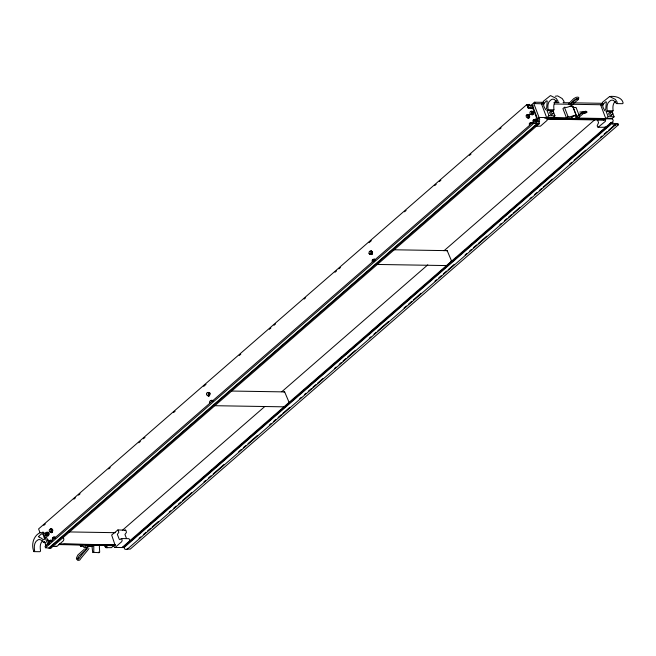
<?xml version="1.0" encoding="UTF-8"?>
<svg xmlns="http://www.w3.org/2000/svg" width="656" height="656" viewBox="0 0 656 656"><rect width="100%" height="100%" fill="white"/><g stroke="black" fill="none" stroke-linecap="round" stroke-linejoin="round"><path stroke-width="0.98" d="M46.486 535.591L47.437 534.763L47.445 533.131L46.502 532.328L45.551 533.156L45.543 534.788L47.585 535.599L48.536 534.779L48.544 533.148L46.502 532.328M49.626 540.437L51.668 541.249L49.626 540.437L48.675 541.266L48.675 542.889L49.618 543.693M50.225 532.336L51.176 531.516L51.184 529.884L50.241 529.08L49.29 529.909L49.282 531.532L51.324 532.352L52.275 531.524L52.283 529.9L50.241 529.08M52.414 539.642L52.414 538.01L53.366 537.19L55.407 538.002L53.366 537.19M207.476 395.716L208.428 394.887L208.436 393.264L207.493 392.46L206.542 393.28L206.533 394.912L208.575 395.732L209.526 394.904L209.526 393.272L207.493 392.46M209.658 403.014L209.666 401.39L210.617 400.562L212.659 401.382L210.617 400.562M369.066 253.651L369.066 252.027L370.017 251.199L371.116 251.215L372.059 252.019L372.05 253.642L371.099 254.471L369.066 253.651L370.156 253.667M370.009 254.454L370.96 253.634L370.96 252.002L370.017 251.199M372.19 261.76L372.198 260.129L373.149 259.309L375.183 260.12M374.084 261.736L374.092 260.112L373.149 259.309M526.243 115.374L526.243 117.006L528.277 117.826L529.228 116.998L529.236 115.366L527.194 114.554L526.243 115.374L527.342 115.39M527.186 117.809L528.137 116.981L528.137 115.358L527.194 114.554M529.367 125.107L529.376 123.484L530.327 122.656L532.36 123.476L530.327 122.656M530.925 114.562L531.877 113.734L531.877 112.102L530.934 111.299L529.982 112.127L529.982 113.759L532.016 114.57L532.967 113.75L532.975 112.119L530.934 111.299M533.107 121.86L533.115 120.237L534.066 119.408L536.1 120.22L536.1 121.852L535.001 121.836L535.009 120.212L534.066 119.408M533.631 108.617L532.623 107.617L528.326 107.477L527.391 105.05L529.941 105.017L529.704 104.402L526.825 104.583L38.573 528.933L40 532.647L44.223 532.943L45.141 533.689L49.028 543.767M526.825 104.583L528.252 108.297L532.475 108.593L533.394 109.339L537.977 121.918L533.271 122.147L45.018 546.497L45.494 547.735L50.668 548.301L51.02 547.58M51.012 548.08L539.265 123.73L538.797 122L539.642 122.016L539.363 121.278L538.519 121.262L532.262 105.05L530.934 106.206M92.02 546.423L92.676 552.286L98.974 552.68L99.687 552.065L99.368 546.669L99.868 544.537M536.354 121.852L536.444 120.647L535.296 119.113M536.567 121.86L536.657 120.647L535.509 119.113L533.951 120.286M93.792 545.152L93.775 551.975L93.062 552.582M86.494 547.776L85.551 550.179L79.073 555.96L77.892 558.404L78.015 557.92L78.433 558.928L77.769 558.937L78.892 558.756C81.377 554.951 84.542 551.671 87.461 548.145M575.402 116.858L575.32 115.882L574.328 115.866L572.048 116.801L571.63 118.039M288.394 403.555L288.755 401.603L284.655 391.903L231.584 391.042M450.926 262.293L451.279 260.342L447.187 250.649L393.092 249.764M88.954 548.539C86.043 552.565 82.484 556.042 79.679 560.134L77.867 560.421L76.416 558.978L76.547 557.772L77.9 554.968L84.337 549.22M546.104 118.228L546.653 117.777L547.186 118.982A1.14 0.763 -89.1 0 1 546.899 120.54L540.421 126.173L535.05 126.28M585.324 112.168L585.792 111.34L586.776 111.487L586.915 112.414L583.627 113.217L584.184 112.857L577.6 118.334M46.387 533.205L46.937 532.295L48.478 532.524L48.798 534.779L48.249 535.69M51.988 532.434L52.537 531.532L52.218 529.269M53.259 538.059L53.808 537.157L55.563 537.379M209.239 395.814L209.871 393.698L209.469 392.649L207.927 392.427M373.034 260.178L374.387 259.013L375.33 260.022M528.941 117.908L529.581 115.792L529.179 114.743L527.637 114.521M532.68 114.661L533.32 112.537L532.918 111.495L531.376 111.266M530.212 123.533L530.761 122.623L532.516 122.852M534.164 120.286L534.714 119.376M88.322 546.358L88.749 545.12M556.313 100.376L555.099 101.664A7.273 4.879 -89.1 0 0 553.787 107.199L553.935 109.823L552.967 110.667L547.047 110.569L549.039 115.727L554.951 115.825L552.967 110.667M615.443 101.344L614.229 102.623A7.273 4.879 -89.1 0 0 612.917 108.158L613.073 110.782L612.097 111.635L606.185 111.536L608.169 116.694L614.082 116.793L612.097 111.635M568.432 103.951L573.721 98.63L576.206 97.318L578.034 97.113L578.822 97.629L578.428 99.466L572.467 104.37L571.278 103.82L571.466 103.23L577.329 98.408M569.752 104.763L574.746 99.728L576.591 98.761L578.215 98.966L577.452 98.449M570.941 106.297L571.417 105.821L570.089 106.477M42.689 540.79C39.647 543.299 40.082 547.637 40.557 551.106L39.836 551.712L33.923 551.622C31.086 545.218 33.12 535.854 40.164 532.664M574.828 118.67L580.691 113.291L586.013 112.84M105.485 544.636L104.952 546.186L106.698 547.776L107.551 547.604M611.63 115.325L611.023 115.858L609.104 114.808L608.678 113.718L608.957 112.889L609.809 112.717M43.78 525.374L45.321 524.029M73.907 499.183L75.448 497.847M78.54 495.157L80.089 493.812M108.675 468.974L110.216 467.63M138.801 442.784L140.343 441.439M143.434 438.757L144.984 437.413M173.561 412.567L175.111 411.23M203.696 386.384L206.009 384.367M239.235 355.495L240.777 354.158M269.362 329.312L270.903 327.967M273.995 325.286L275.545 323.941M304.13 299.095L305.671 297.75M335.027 272.24L336.577 270.895M338.89 268.878L340.439 267.541M369.025 242.695L371.337 240.678M404.555 211.806L406.105 210.469M434.69 185.623L436.232 184.279M439.323 181.597L440.865 180.252M469.45 155.406L471 154.062M499.585 129.224L501.127 127.879M530.565 105.706L534.558 102.205L543.742 102.352M547.211 117.588L539.043 117.449L533.828 103.574C534.361 101.844 535.116 104.394 535.255 103.271L534.558 102.205M46.65 533.172L47.601 532.344M50.389 529.917L51.34 529.097M33.923 551.622L34.645 551.007C33.907 547.055 33.973 541.831 38.13 539.749A7.273 4.879 -89.1 0 1 41.976 540.798L43.419 542.307L44.395 541.454L46.051 545.759M539.043 117.449L537.969 118.982L537.477 118.564L538.092 118.966L539.052 117.654L539.585 118.859A1.14 0.763 -89.1 0 1 539.298 120.417M547.047 110.569L548.022 109.724L553.935 109.823M45.494 547.735L533.754 123.385L539.265 123.73M49.003 547.785L537.256 123.435M49.192 548.277L537.444 123.927M548.022 109.724L547.875 107.1A7.273 4.879 -89.1 0 1 549.179 101.565L551.483 99.458L552.983 99.122L554.459 99.532L557.42 102.631L558.158 101.36L556.272 98.449L550.491 95.579L543.324 101.344L542.947 104.107L542.176 103.049L541.438 103.697L546.71 117.752L549.039 115.727M564.455 107.281L562.914 108.617L566.522 117.949L568.055 116.62C571.048 117.596 573.475 114.71 576.37 115.448L572.77 106.116C569.875 105.378 567.44 108.256 564.455 107.281L568.055 116.62M554.951 115.825L552.631 117.85L546.71 117.752M79.983 544.488L80.704 546.35L82.238 545.013M578.133 118.146L579.666 116.809M87.355 545.103L84.968 546.3L85.387 547.424M93.857 545.202L92.316 546.538L89.347 546.489L86.075 547.744M122.647 530.056L264.794 406.515M281.793 391.739L427.802 264.835M444.03 250.74L594.68 119.81M606.185 111.536L607.153 110.684L613.073 110.782M104.517 544.997L105.518 547.58L107.838 545.554L113.759 545.653L115.038 544.98L111.651 535.017L117.924 529.925L125.919 530.278L126.444 532.434L124.943 534.484L126.534 538.551M600.568 104.657L605.849 118.711L608.169 116.694M614.082 116.793L611.761 118.81L605.849 118.711M608.793 130.077L614.975 124.706L615.164 125.198L613.163 124.927L612.294 123.197L124.041 547.547L123.197 547.53L122.91 546.792L611.162 122.442L612.007 122.459L609.686 124.476M447.269 265.475L450.196 262.933M609.842 124.173L612.794 121.614A1.14 0.763 -89.1 0 0 613.073 120.056L612.401 118.867M125.296 545.464L123.754 546.809L122.91 546.792M138.432 534.05L139.974 532.705M143.836 529.351L146.928 526.661M148.477 525.325L151.569 522.635M153.881 520.618L155.431 519.281M168.559 507.867L170.109 506.522M173.2 503.833L181.696 496.453M184.016 494.435L186.329 492.418M203.327 477.65L204.869 476.305M207.189 474.296L212.593 469.589M214.143 468.253L216.464 466.236M218.776 464.218L221.097 462.209M238.095 447.433L242.728 443.407M244.27 442.062L247.361 439.381M248.911 438.036L251.223 436.019M254.315 433.337L255.856 431.992M268.993 420.578L270.543 419.233M273.626 416.552L277.488 413.19M279.038 411.845L282.129 409.164M284.442 407.146L285.991 405.802M289.083 403.12L290.624 401.775M303.761 390.361L307.623 387.007M309.165 385.662L312.256 382.973M314.577 380.964L316.889 378.947M319.21 376.938L320.751 375.593M333.888 364.178L335.429 362.834M339.3 359.48L342.383 356.79M343.933 355.445L347.024 352.764M349.336 350.747L351.657 348.73M368.656 333.961L370.197 332.617M371.747 331.272L377.151 326.573M379.471 324.564L381.784 322.547M384.875 319.857L386.425 318.521M403.415 303.744L408.057 299.718M409.598 298.373L411.919 296.364M414.231 294.347L416.552 292.33M419.643 289.649L421.185 288.304M434.321 276.889L435.863 275.545M439.725 272.191L442.816 269.501M444.366 268.156L446.679 266.147M449.77 263.458L451.32 262.121M454.403 259.432L455.953 258.087M464.448 250.707L465.998 249.362M469.089 246.672L472.951 243.319M474.493 241.974L477.584 239.292M479.905 237.275L481.447 235.93M484.538 233.249L486.08 231.904M499.216 220.49L500.758 219.145M503.078 217.128L507.711 213.102M510.032 211.084L512.344 209.075M514.665 207.058L516.985 205.041M529.343 194.299L530.893 192.962M533.976 190.273L542.479 182.885M544.792 180.876L547.112 178.858M550.204 176.177L551.745 174.832M564.111 164.09L565.652 162.745M569.515 159.383L573.377 156.03M574.927 154.685L577.239 152.676M579.56 150.659L581.88 148.641M584.972 145.96L586.513 144.615M598.871 133.873L603.512 129.847M605.053 128.502L608.145 125.813M123.197 547.53L611.449 123.18L612.294 123.197M139.08 538.314L140.622 536.969M143.713 534.279L146.034 532.27M147.575 530.925L150.667 528.236M152.217 526.899L158.391 521.52M169.207 512.123L170.757 510.778M173.84 508.097L176.161 506.079M178.481 504.07L180.794 502.053M182.343 500.708L191.609 492.648M203.975 481.906L205.517 480.569M208.608 477.88L210.929 475.862M213.241 473.853L224.057 464.448M238.735 451.697L241.055 449.68M243.376 447.663L245.688 445.654M248.009 443.636L257.283 435.576M269.641 424.834L271.182 423.497M273.503 421.48L275.823 419.463M278.136 417.454L281.227 414.764M282.777 413.419L289.731 407.376M299.767 398.651L301.317 397.306M304.409 394.625L305.95 393.28M308.271 391.263L311.362 388.582M312.904 387.237L315.995 384.547M317.537 383.211L322.949 378.504M334.535 368.434L336.077 367.089M339.168 364.408L341.489 362.391M343.031 361.046L346.122 358.365M347.672 357.02L355.396 350.304M369.303 338.217L370.845 336.881M373.936 334.191L376.257 332.174M377.799 330.837L388.614 321.432M404.063 308.008L406.384 305.991M408.704 303.974L411.788 301.293M413.337 299.948L421.062 293.232M434.969 281.145L436.511 279.809M438.831 277.791L441.152 275.774M443.464 273.765L446.556 271.076M448.097 269.731L454.28 264.36M465.096 254.963L466.646 253.618M469.729 250.936L471.279 249.592M473.591 247.574L476.682 244.893M478.232 243.548L486.727 236.16M499.864 224.746L501.405 223.401M504.497 220.719L506.817 218.702M508.359 217.357L511.45 214.676M512.992 213.331L519.946 207.288M529.991 198.563L531.54 197.218M534.624 194.529L536.944 192.52M539.265 190.502L541.577 188.493M543.127 187.149L552.393 179.088M569.392 164.32L571.712 162.303M574.025 160.285L585.619 150.216M600.297 137.457L601.839 136.12M604.16 134.103L607.251 131.413M615.164 125.198L126.911 549.548L124.911 549.277L124.041 547.547M612.532 122.459L613.754 123.459L618.001 123.525L618.477 124.763L130.224 549.113L126.715 549.056M576.657 117.186L582.487 112.348M122.106 547.416A1.14 0.763 -89.1 0 0 122.877 547.407L129.355 541.774L129.798 540.118L128.929 538.674L121.327 538.543L119.966 539.658L119.261 539.248L117.342 534.361L118.843 532.311L117.924 529.925M555.222 96.243L557.641 95.899L562.184 98.548L564.07 101.459L563.34 102.73M607.153 110.684L607.005 108.06A7.273 4.879 -89.1 0 1 608.317 102.525L610.621 100.417L612.114 100.089L613.59 100.491L616.558 103.599L622.47 103.697L623.175 103.066C622.142 97.367 614.541 95.751 609.629 96.539L602.454 102.311L602.077 105.075L601.659 104.911M579.789 112.069L585.792 111.34L583.209 111.741M86.043 547.293L87.814 546.628M531.581 111.274L533.123 111.495L533.443 113.75L532.893 114.661L531.139 114.439M527.842 114.521L529.384 114.743L529.704 117.006L529.154 117.916L527.399 117.686M370.46 251.166L371.468 250.912L372.616 252.437L371.977 254.561L370.435 254.339M373.797 259.276L375.339 259.497M208.141 392.427L209.682 392.649L210.084 393.698L209.444 395.814L208.436 396.076M211.052 400.529L212.068 400.275M50.676 529.048L52.431 529.277L52.841 530.319L52.201 532.442L51.184 532.697M50.889 529.056L51.693 528.793M47.15 532.303L48.692 532.524L49.102 533.574L48.462 535.69L47.445 535.952M50.069 540.405L51.078 540.142M616.558 103.599L617.288 102.32L615.402 99.417L609.629 96.539M597.616 120.163L598.559 122.68L597.14 125.862L598.083 127.305L605.185 121.491A1.14 0.763 -89.1 0 0 605.472 119.925L604.939 118.728L603.979 120.032L603.372 119.663M598.083 127.305L606.308 127.248M124.902 530.228L125.526 530.048M550.679 111.758L549.826 111.93L549.548 112.758L550.892 114.693L551.893 114.898L552.426 113.349M570.728 106.534L571.712 106.551M446.474 250.748L447.187 250.649M283.941 392.009L284.655 391.903M531.877 112.102L532.975 112.119M531.877 113.734L532.967 113.75M528.137 115.358L529.236 115.366M528.137 116.981L529.228 116.998M535.009 120.212L536.1 120.22M533.115 120.237L534.205 120.245M529.376 123.484L530.466 123.5M370.96 252.002L372.059 252.019M370.96 253.634L372.05 253.642M208.436 393.264L209.526 393.272M208.428 394.887L209.526 394.904M51.184 529.884L52.283 529.9M51.176 531.516L52.275 531.524M47.445 533.131L48.544 533.148M47.437 534.763L48.536 534.779M52.414 538.01L53.513 538.027M48.675 541.266L49.774 541.274M553.951 102.525L559.06 102.607M563.135 102.672L569.26 102.771M573.344 102.836L602.946 103.32M533.828 103.574L543.275 103.82M554.5 104.001L602.47 104.78M533.484 105.878L527.367 105.78L528.219 107.994M572.77 106.116L573.09 107.428L576.066 107.469L579.314 115.874M552.311 117.67L572.729 117.998M576.813 118.064L612.532 118.646M544.587 118.055L605.832 119.048M546.596 118.769L604.775 119.72M547.153 119.13L604.315 120.064M614.975 124.706L618.477 124.763M377.143 264.45L446.547 265.573M214.61 405.703L284.023 406.835M68.486 531.918L115.374 532.688M43.419 542.307L45.387 542.34M59.425 543.931L115.563 544.841M63.689 544.152L87.166 544.529M104.517 544.816L114.726 544.98M58.999 544.357L115.136 545.267M59.024 544.587L114.144 545.48M80.704 546.35L83.681 546.399L84.001 547.711L85.682 547.826M51.849 546.415L56.605 546.489M114.89 547.44L122.492 547.563M105.518 547.58L111.43 547.67L113.759 545.653L114.226 546.883A1.14 0.763 -89.1 0 0 115.276 547.284L121.754 541.651L122.196 539.995L121.327 538.543M531.352 114.439L532.09 114.923M527.613 117.686L528.351 118.17M531.557 122.36L532.303 122.844M371.255 250.904L372.403 252.437L371.763 254.553L370.222 254.331L369.82 253.29M207.69 395.593L208.649 396.076M211.855 400.267L212.806 400.759M50.446 532.213L51.398 532.705M54.604 536.895L55.35 537.379M46.707 535.468L47.658 535.952M50.865 540.142L51.824 540.634M48.798 544.259L47.921 544.726M48.79 544.193L47.798 544.406L42.993 531.959M98.974 552.68L98.466 552.114M605.135 126.993L605.685 127.428M527.334 117.022L528.277 117.826M50.381 531.549L51.324 532.352M46.642 534.796L47.585 535.599M63.042 537.6L63.911 539.043L63.468 540.7L56.982 546.333A1.14 0.763 -89.1 0 1 55.94 545.931M42.304 532.459L42.706 532.893L42.82 532.27M44.665 537.01L45.034 537.6M611.162 122.442L611.449 123.18M573.09 107.428L576.337 115.825M533.271 122.147L533.754 123.385M212.601 400.75L212.798 401.275M45.379 532.967L46.092 534.804M47.822 539.289L48.88 542.045M45.748 544.201L45.822 545.226M543.931 103.476L543.685 105.87L545.653 109.773L546.604 108.429L547.235 100.975L546.546 100.844L543.931 103.476M603.061 104.435L602.815 106.83L604.783 110.733L605.734 109.388L606.365 101.934L605.677 101.811L603.061 104.435M38.778 536.37L39.114 537.502L40.811 537.846L43.378 539.806L44.633 539.232L43.116 534.402L41.361 533.927L38.778 536.37M551.024 110.889L551.163 112.807L553.09 113.857L553.615 112.307L552.901 111.274L551.024 110.889M610.154 111.848L610.301 113.767L612.22 114.825L612.753 113.267L612.032 112.233L610.154 111.848"/></g></svg>
